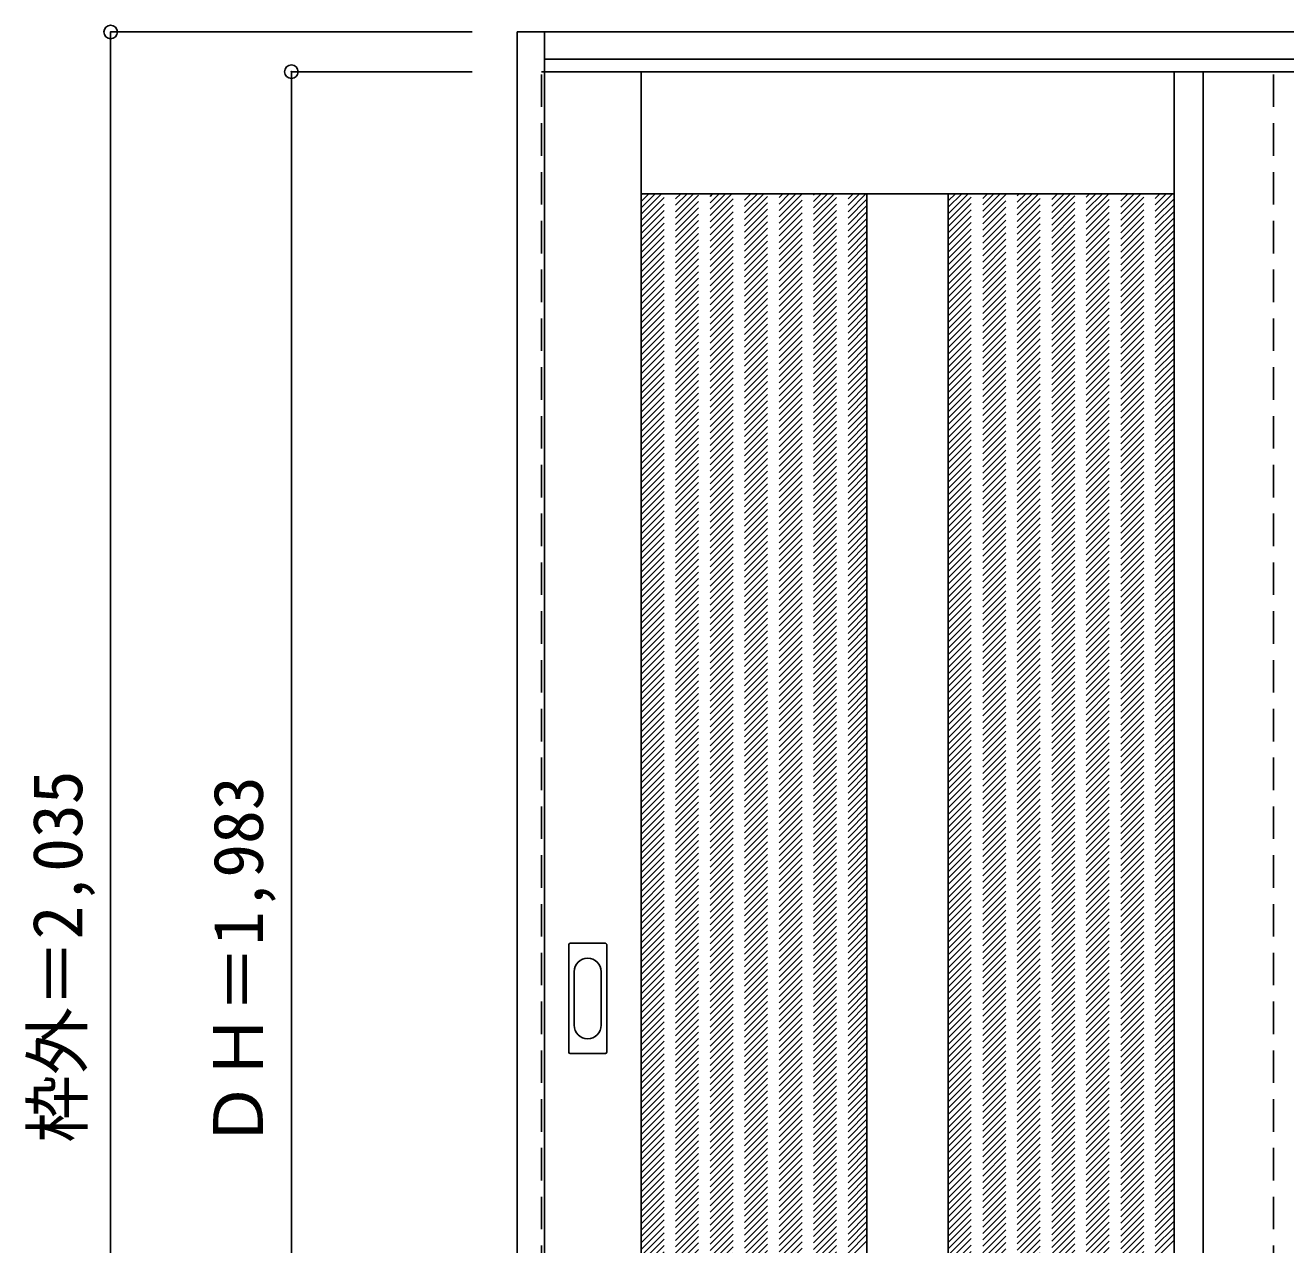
# Model space of a CAD drawing. Units: millimetres, scale not verified. Extents: x -1693 to 1939, y -1645 to 1055.
# Drawn here: x -1693 to -298, y -294 to 1055 of the extents above; entities that cross this region are included whole.
import ezdxf
from ezdxf.enums import TextEntityAlignment as Align

# ---------------------------------------------------------------- set-up
doc = ezdxf.new("R2010")
doc.units = ezdxf.units.MM
doc.header["$LTSCALE"] = 30
doc.header["$PDMODE"] = 32
doc.header["$PDSIZE"] = 15
doc.linetypes.add('DASHED1', pattern=[1.8, 1.2, -0.6])
doc.layers.add('0-0', color=4, linetype='DASHED1')
doc.layers.add('0-1_寸法', color=7, linetype='Continuous')
doc.styles.add('ＭＳ ゴシック', font='')
doc.styles.get('ＭＳ ゴシック').set_extended_font_data('MS Gothic')

msp = doc.modelspace()

# ---------------------------------------------------------------- linework, layer by layer
at = {"layer": '0-0', "color": 3, "linetype": 'Continuous'}
for p, q in [((-1118.86, -987.28), (-1118.86, 1047.72)), ((-1118.86, 1017.72), (1901.14, 1017.72)), ((-1011.86, 1003.72), (-1011.86, -979.28)), ((-421.86, 1003.72), (-421.86, -979.28)), ((-389.86, 1003.72), (-389.86, -979.28)), ((-1011.86, 868.72), (-421.86, 868.72)), ((-761.86, 868.72), (-761.86, -838.28)), ((-671.86, 868.72), (-671.86, -838.28)), ((-1091.86, -81.28), (-1091.86, 37.72)), ((-1051.36, 39.22), (-1090.36, 39.22)), ((-1049.86, -81.28), (-1049.86, 37.72)), ((-1090.36, -82.78), (-1051.36, -82.78))]:
    msp.add_line(p, q, dxfattribs=at)
at = {"layer": '0-0'}
for p, q in [((-1121.86, 1003.72), (-1118.86, 1003.72)), ((-1121.86, -979.28), (-1121.86, 1003.72)), ((-311.86, -979.28), (-311.86, 1003.72)), ((-1011.86, 619.75), (-762.89, 868.72)), ((-1011.86, 626.82), (-769.96, 868.72)), ((-1011.86, 633.89), (-777.03, 868.72)), ((-1011.86, 640.97), (-784.11, 868.72)), ((-1011.86, 648.04), (-791.18, 868.72)), ((-1011.86, 655.11), (-798.25, 868.72)), ((-1011.86, 662.18), (-805.32, 868.72)), ((-1011.86, 669.25), (-812.39, 868.72)), ((-1011.86, 676.32), (-819.46, 868.72)), ((-1011.86, 683.39), (-826.53, 868.72)), ((-1011.86, 690.46), (-833.6, 868.72)), ((-1011.86, 697.53), (-840.67, 868.72)), ((-1011.86, 704.61), (-847.75, 868.72)), ((-1011.86, 711.68), (-854.82, 868.72)), ((-1011.86, 718.75), (-861.89, 868.72)), ((-1011.86, 725.82), (-868.96, 868.72)), ((-1011.86, 732.89), (-876.03, 868.72)), ((-1011.86, 739.96), (-883.1, 868.72)), ((-1011.86, 747.03), (-890.17, 868.72)), ((-1011.86, 754.1), (-897.24, 868.72)), ((-1011.86, 761.17), (-904.31, 868.72)), ((-1011.86, 768.24), (-911.38, 868.72)), ((-1011.86, 775.32), (-918.46, 868.72)), ((-1011.86, 782.39), (-925.53, 868.72)), ((-1011.86, 789.46), (-932.6, 868.72)), ((-1011.86, 796.53), (-939.67, 868.72)), ((-1011.86, 803.6), (-946.74, 868.72)), ((-1011.86, 810.67), (-953.81, 868.72)), ((-1011.86, 817.74), (-960.88, 868.72)), ((-1011.86, 824.81), (-967.95, 868.72)), ((-1011.86, 831.88), (-975.02, 868.72)), ((-1011.86, 838.96), (-982.1, 868.72)), ((-1011.86, 846.03), (-989.17, 868.72)), ((-1011.86, 853.1), (-996.24, 868.72)), ((-1011.86, 860.17), (-1003.31, 868.72)), ((-1011.86, 867.24), (-1010.38, 868.72)), ((-671.86, 620.34), (-423.48, 868.72)), ((-671.86, 627.41), (-430.55, 868.72)), ((-671.86, 634.48), (-437.62, 868.72)), ((-671.86, 641.55), (-444.69, 868.72)), ((-671.86, 648.63), (-451.77, 868.72)), ((-671.86, 655.7), (-458.84, 868.72)), ((-671.86, 662.77), (-465.91, 868.72)), ((-671.86, 669.84), (-472.98, 868.72)), ((-671.86, 676.91), (-480.05, 868.72)), ((-671.86, 683.98), (-487.12, 868.72)), ((-671.86, 691.05), (-494.19, 868.72)), ((-671.86, 698.12), (-501.26, 868.72)), ((-671.86, 705.19), (-508.33, 868.72)), ((-671.86, 712.26), (-515.41, 868.72)), ((-671.86, 719.34), (-522.48, 868.72)), ((-671.86, 726.41), (-529.55, 868.72)), ((-671.86, 733.48), (-536.62, 868.72)), ((-671.86, 740.55), (-543.69, 868.72)), ((-671.86, 747.62), (-550.76, 868.72)), ((-671.86, 754.69), (-557.83, 868.72)), ((-671.86, 761.76), (-564.9, 868.72)), ((-671.86, 768.83), (-571.97, 868.72)), ((-671.86, 775.9), (-579.04, 868.72)), ((-671.86, 782.98), (-586.12, 868.72)), ((-671.86, 790.05), (-593.19, 868.72)), ((-671.86, 797.12), (-600.26, 868.72)), ((-671.86, 804.19), (-607.33, 868.72)), ((-671.86, 811.26), (-614.4, 868.72)), ((-671.86, 818.33), (-621.47, 868.72)), ((-671.86, 825.4), (-628.54, 868.72)), ((-671.86, 832.47), (-635.61, 868.72)), ((-671.86, 839.54), (-642.68, 868.72)), ((-671.86, 846.62), (-649.76, 868.72)), ((-671.86, 853.69), (-656.83, 868.72)), ((-671.86, 860.76), (-663.9, 868.72)), ((-671.86, 867.83), (-670.97, 868.72)), ((-1011.86, 612.68), (-761.86, 862.68)), ((-1011.86, 605.61), (-761.86, 855.61)), ((-671.86, 613.27), (-421.86, 863.27)), ((-671.86, 606.2), (-421.86, 856.2)), ((-1011.86, 598.54), (-761.86, 848.54)), ((-1011.86, 591.47), (-761.86, 841.47)), ((-671.86, 599.13), (-421.86, 849.13)), ((-671.86, 592.06), (-421.86, 842.06)), ((-1011.86, 584.4), (-761.86, 834.4)), ((-1011.86, 577.33), (-761.86, 827.33)), ((-671.86, 584.99), (-421.86, 834.99)), ((-671.86, 577.91), (-421.86, 827.91)), ((-1011.86, 570.25), (-761.86, 820.25)), ((-1011.86, 563.18), (-761.86, 813.18)), ((-671.86, 570.84), (-421.86, 820.84)), ((-671.86, 563.77), (-421.86, 813.77)), ((-1011.86, 556.11), (-761.86, 806.11)), ((-1011.86, 549.04), (-761.86, 799.04)), ((-671.86, 556.7), (-421.86, 806.7)), ((-671.86, 549.63), (-421.86, 799.63)), ((-1011.86, 541.97), (-761.86, 791.97)), ((-1011.86, 534.9), (-761.86, 784.9)), ((-671.86, 542.56), (-421.86, 792.56)), ((-671.86, 535.49), (-421.86, 785.49)), ((-1011.86, 527.83), (-761.86, 777.83)), ((-1011.86, 520.76), (-761.86, 770.76)), ((-671.86, 528.42), (-421.86, 778.42)), ((-671.86, 521.35), (-421.86, 771.35)), ((-1011.86, 513.69), (-761.86, 763.69)), ((-1011.86, 506.62), (-761.86, 756.62)), ((-671.86, 514.28), (-421.86, 764.28)), ((-671.86, 507.2), (-421.86, 757.2)), ((-1011.86, 499.54), (-761.86, 749.54)), ((-1011.86, 492.47), (-761.86, 742.47)), ((-671.86, 500.13), (-421.86, 750.13)), ((-671.86, 493.06), (-421.86, 743.06)), ((-1011.86, 485.4), (-761.86, 735.4)), ((-1011.86, 478.33), (-761.86, 728.33)), ((-671.86, 485.99), (-421.86, 735.99)), ((-671.86, 478.92), (-421.86, 728.92)), ((-1011.86, 471.26), (-761.86, 721.26)), ((-1011.86, 464.19), (-761.86, 714.19)), ((-671.86, 471.85), (-421.86, 721.85)), ((-671.86, 464.78), (-421.86, 714.78)), ((-1011.86, 457.12), (-761.86, 707.12)), ((-1011.86, 450.05), (-761.86, 700.05)), ((-671.86, 457.71), (-421.86, 707.71)), ((-671.86, 450.64), (-421.86, 700.64)), ((-1011.86, 442.98), (-761.86, 692.98)), ((-1011.86, 435.9), (-761.86, 685.9)), ((-671.86, 443.56), (-421.86, 693.56)), ((-671.86, 436.49), (-421.86, 686.49)), ((-1011.86, 428.83), (-761.86, 678.83)), ((-1011.86, 421.76), (-761.86, 671.76)), ((-671.86, 429.42), (-421.86, 679.42)), ((-671.86, 422.35), (-421.86, 672.35)), ((-1011.86, 414.69), (-761.86, 664.69)), ((-1011.86, 407.62), (-761.86, 657.62)), ((-671.86, 415.28), (-421.86, 665.28)), ((-671.86, 408.21), (-421.86, 658.21)), ((-1011.86, 400.55), (-761.86, 650.55)), ((-1011.86, 393.48), (-761.86, 643.48)), ((-671.86, 401.14), (-421.86, 651.14)), ((-671.86, 394.07), (-421.86, 644.07)), ((-1011.86, 386.41), (-761.86, 636.41)), ((-1011.86, 379.34), (-761.86, 629.34)), ((-671.86, 387), (-421.86, 637)), ((-671.86, 379.92), (-421.86, 629.92)), ((-1011.86, 372.26), (-761.86, 622.26)), ((-1011.86, 365.19), (-761.86, 615.19)), ((-671.86, 372.85), (-421.86, 622.85)), ((-671.86, 365.78), (-421.86, 615.78)), ((-1011.86, 358.12), (-761.86, 608.12)), ((-1011.86, 351.05), (-761.86, 601.05)), ((-671.86, 358.71), (-421.86, 608.71)), ((-671.86, 351.64), (-421.86, 601.64)), ((-1011.86, 343.98), (-761.86, 593.98)), ((-1011.86, 336.91), (-761.86, 586.91)), ((-671.86, 344.57), (-421.86, 594.57)), ((-671.86, 337.5), (-421.86, 587.5)), ((-1011.86, 329.84), (-761.86, 579.84)), ((-1011.86, 322.77), (-761.86, 572.77)), ((-671.86, 330.43), (-421.86, 580.43)), ((-671.86, 323.36), (-421.86, 573.36)), ((-1011.86, 315.7), (-761.86, 565.7)), ((-1011.86, 308.63), (-761.86, 558.63)), ((-671.86, 316.29), (-421.86, 566.29)), ((-671.86, 309.21), (-421.86, 559.21)), ((-1011.86, 301.55), (-761.86, 551.55)), ((-1011.86, 294.48), (-761.86, 544.48)), ((-671.86, 302.14), (-421.86, 552.14)), ((-671.86, 295.07), (-421.86, 545.07)), ((-1011.86, 287.41), (-761.86, 537.41)), ((-1011.86, 280.34), (-761.86, 530.34)), ((-671.86, 288), (-421.86, 538)), ((-671.86, 280.93), (-421.86, 530.93)), ((-1011.86, 273.27), (-761.86, 523.27)), ((-671.86, 273.86), (-421.86, 523.86)), ((-671.86, 266.79), (-421.86, 516.79)), ((-1011.86, 266.2), (-761.86, 516.2)), ((-1011.86, 259.13), (-761.86, 509.13)), ((-671.86, 259.72), (-421.86, 509.72)), ((-671.86, 252.65), (-421.86, 502.65)), ((-1011.86, 252.06), (-761.86, 502.06)), ((-1011.86, 244.99), (-761.86, 494.99)), ((-671.86, 245.57), (-421.86, 495.57)), ((-671.86, 238.5), (-421.86, 488.5)), ((-1011.86, 237.91), (-761.86, 487.91)), ((-1011.86, 230.84), (-761.86, 480.84)), ((-671.86, 231.43), (-421.86, 481.43)), ((-1011.86, 223.77), (-761.86, 473.77)), ((-1011.86, 216.7), (-761.86, 466.7)), ((-671.86, 224.36), (-421.86, 474.36)), ((-671.86, 217.29), (-421.86, 467.29)), ((-1011.86, 209.63), (-761.86, 459.63)), ((-1011.86, 202.56), (-761.86, 452.56)), ((-671.86, 210.22), (-421.86, 460.22)), ((-671.86, 203.15), (-421.86, 453.15)), ((-1011.86, 195.49), (-761.86, 445.49)), ((-1011.86, 188.42), (-761.86, 438.42)), ((-671.86, 196.08), (-421.86, 446.08)), ((-671.86, 189.01), (-421.86, 439.01)), ((-1011.86, 181.35), (-761.86, 431.35)), ((-1011.86, 174.28), (-761.86, 424.28)), ((-671.86, 181.93), (-421.86, 431.93)), ((-671.86, 174.86), (-421.86, 424.86)), ((-1011.86, 167.2), (-761.86, 417.2)), ((-1011.86, 160.13), (-761.86, 410.13)), ((-671.86, 167.79), (-421.86, 417.79)), ((-671.86, 160.72), (-421.86, 410.72)), ((-1011.86, 153.06), (-761.86, 403.06)), ((-1011.86, 145.99), (-761.86, 395.99)), ((-671.86, 153.65), (-421.86, 403.65)), ((-671.86, 146.58), (-421.86, 396.58)), ((-1011.86, 138.92), (-761.86, 388.92)), ((-1011.86, 131.85), (-761.86, 381.85)), ((-671.86, 139.51), (-421.86, 389.51)), ((-671.86, 132.44), (-421.86, 382.44)), ((-1011.86, 124.78), (-761.86, 374.78)), ((-1011.86, 117.71), (-761.86, 367.71)), ((-671.86, 125.37), (-421.86, 375.37)), ((-671.86, 118.3), (-421.86, 368.3)), ((-1011.86, 110.64), (-761.86, 360.64)), ((-1011.86, 103.56), (-761.86, 353.56)), ((-671.86, 111.22), (-421.86, 361.22)), ((-671.86, 104.15), (-421.86, 354.15)), ((-1011.86, 96.49), (-761.86, 346.49)), ((-1011.86, 89.42), (-761.86, 339.42)), ((-671.86, 97.08), (-421.86, 347.08)), ((-671.86, 90.01), (-421.86, 340.01)), ((-1011.86, 82.35), (-761.86, 332.35)), ((-1011.86, 75.28), (-761.86, 325.28)), ((-671.86, 82.94), (-421.86, 332.94)), ((-671.86, 75.87), (-421.86, 325.87)), ((-1011.86, 68.21), (-761.86, 318.21)), ((-1011.86, 61.14), (-761.86, 311.14)), ((-671.86, 68.8), (-421.86, 318.8)), ((-671.86, 61.73), (-421.86, 311.73)), ((-1011.86, 54.07), (-761.86, 304.07)), ((-1011.86, 47), (-761.86, 297)), ((-671.86, 54.66), (-421.86, 304.66)), ((-671.86, 47.58), (-421.86, 297.58)), ((-1011.86, 39.92), (-761.86, 289.92)), ((-1011.86, 32.85), (-761.86, 282.85)), ((-671.86, 40.51), (-421.86, 290.51)), ((-671.86, 33.44), (-421.86, 283.44)), ((-1011.86, 25.78), (-761.86, 275.78)), ((-1011.86, 18.71), (-761.86, 268.71)), ((-671.86, 26.37), (-421.86, 276.37)), ((-671.86, 19.3), (-421.86, 269.3)), ((-1011.86, 11.64), (-761.86, 261.64)), ((-1011.86, 4.57), (-761.86, 254.57)), ((-671.86, 12.23), (-421.86, 262.23)), ((-671.86, 5.16), (-421.86, 255.16)), ((-1011.86, -2.5), (-761.86, 247.5)), ((-1011.86, -9.57), (-761.86, 240.43)), ((-671.86, -1.91), (-421.86, 248.09)), ((-671.86, -8.98), (-421.86, 241.02)), ((-1011.86, -16.64), (-761.86, 233.36)), ((-1011.86, -23.71), (-761.86, 226.29)), ((-671.86, -16.06), (-421.86, 233.94)), ((-671.86, -23.13), (-421.86, 226.87)), ((-1011.86, -30.79), (-761.86, 219.21)), ((-1011.86, -37.86), (-761.86, 212.14)), ((-671.86, -30.2), (-421.86, 219.8)), ((-671.86, -37.27), (-421.86, 212.73)), ((-1011.86, -44.93), (-761.86, 205.07)), ((-1011.86, -52), (-761.86, 198)), ((-671.86, -44.34), (-421.86, 205.66)), ((-671.86, -51.41), (-421.86, 198.59)), ((-1011.86, -59.07), (-761.86, 190.93)), ((-1011.86, -66.14), (-761.86, 183.86)), ((-671.86, -58.48), (-421.86, 191.52)), ((-671.86, -65.55), (-421.86, 184.45)), ((-1011.86, -73.21), (-761.86, 176.79)), ((-1011.86, -80.28), (-761.86, 169.72)), ((-671.86, -72.62), (-421.86, 177.38)), ((-671.86, -79.69), (-421.86, 170.31)), ((-1011.86, -87.35), (-761.86, 162.65)), ((-1011.86, -94.43), (-761.86, 155.57)), ((-671.86, -86.77), (-421.86, 163.23)), ((-671.86, -93.84), (-421.86, 156.16)), ((-1011.86, -101.5), (-761.86, 148.5)), ((-1011.86, -108.57), (-761.86, 141.43)), ((-671.86, -100.91), (-421.86, 149.09)), ((-671.86, -107.98), (-421.86, 142.02)), ((-1011.86, -115.64), (-761.86, 134.36)), ((-1011.86, -122.71), (-761.86, 127.29)), ((-671.86, -115.05), (-421.86, 134.95)), ((-671.86, -122.12), (-421.86, 127.88)), ((-1011.86, -129.78), (-761.86, 120.22)), ((-1011.86, -136.85), (-761.86, 113.15)), ((-671.86, -129.19), (-421.86, 120.81)), ((-671.86, -136.26), (-421.86, 113.74)), ((-1011.86, -143.92), (-761.86, 106.08)), ((-1011.86, -150.99), (-761.86, 99.01)), ((-671.86, -143.33), (-421.86, 106.67)), ((-671.86, -150.41), (-421.86, 99.59)), ((-1011.86, -158.07), (-761.86, 91.93)), ((-1011.86, -165.14), (-761.86, 84.86)), ((-671.86, -157.48), (-421.86, 92.52)), ((-671.86, -164.55), (-421.86, 85.45)), ((-1011.86, -172.21), (-761.86, 77.79)), ((-1011.86, -179.28), (-761.86, 70.72)), ((-671.86, -171.62), (-421.86, 78.38)), ((-671.86, -178.69), (-421.86, 71.31)), ((-1011.86, -186.35), (-761.86, 63.65)), ((-1011.86, -193.42), (-761.86, 56.58)), ((-671.86, -185.76), (-421.86, 64.24)), ((-671.86, -192.83), (-421.86, 57.17)), ((-1011.86, -200.49), (-761.86, 49.51)), ((-1011.86, -207.56), (-761.86, 42.44)), ((-671.86, -199.9), (-421.86, 50.1)), ((-671.86, -206.97), (-421.86, 43.03)), ((-1011.86, -214.63), (-761.86, 35.37)), ((-1011.86, -221.7), (-761.86, 28.3)), ((-671.86, -214.04), (-421.86, 35.96)), ((-671.86, -221.12), (-421.86, 28.88)), ((-1011.86, -228.78), (-761.86, 21.22)), ((-1011.86, -235.85), (-761.86, 14.15)), ((-671.86, -228.19), (-421.86, 21.81)), ((-671.86, -235.26), (-421.86, 14.74)), ((-1011.86, -242.92), (-761.86, 7.08)), ((-1011.86, -249.99), (-761.86, 0.01)), ((-671.86, -242.33), (-421.86, 7.67)), ((-671.86, -249.4), (-421.86, 0.6)), ((-1011.86, -257.06), (-761.86, -7.06)), ((-671.86, -256.47), (-421.86, -6.47)), ((-671.86, -263.54), (-421.86, -13.54)), ((-1011.86, -264.13), (-761.86, -14.13)), ((-1011.86, -271.2), (-761.86, -21.2)), ((-671.86, -270.61), (-421.86, -20.61)), ((-671.86, -277.68), (-421.86, -27.68)), ((-1011.86, -278.27), (-761.86, -28.27)), ((-1011.86, -285.34), (-761.86, -35.34)), ((-671.86, -284.76), (-421.86, -34.76)), ((-671.86, -291.83), (-421.86, -41.83)), ((-1011.86, -292.42), (-761.86, -42.42)), ((-1011.86, -299.49), (-761.86, -49.49)), ((-671.86, -298.9), (-421.86, -48.9)), ((-1011.86, -306.56), (-761.86, -56.56)), ((-1011.86, -313.63), (-761.86, -63.63)), ((-671.86, -305.97), (-421.86, -55.97)), ((-671.86, -313.04), (-421.86, -63.04)), ((-1011.86, -320.7), (-761.86, -70.7)), ((-1011.86, -327.77), (-761.86, -77.77)), ((-671.86, -320.11), (-421.86, -70.11)), ((-671.86, -327.18), (-421.86, -77.18)), ((-1011.86, -334.84), (-761.86, -84.84)), ((-1011.86, -341.91), (-761.86, -91.91)), ((-671.86, -334.25), (-421.86, -84.25)), ((-671.86, -341.32), (-421.86, -91.32)), ((-1011.86, -348.98), (-761.86, -98.98)), ((-1011.86, -356.06), (-761.86, -106.06)), ((-671.86, -348.4), (-421.86, -98.4)), ((-671.86, -355.47), (-421.86, -105.47)), ((-1011.86, -363.13), (-761.86, -113.13)), ((-1011.86, -370.2), (-761.86, -120.2)), ((-671.86, -362.54), (-421.86, -112.54)), ((-671.86, -369.61), (-421.86, -119.61)), ((-1011.86, -377.27), (-761.86, -127.27)), ((-1011.86, -384.34), (-761.86, -134.34)), ((-671.86, -376.68), (-421.86, -126.68)), ((-671.86, -383.75), (-421.86, -133.75)), ((-1011.86, -391.41), (-761.86, -141.41)), ((-1011.86, -398.48), (-761.86, -148.48)), ((-671.86, -390.82), (-421.86, -140.82)), ((-671.86, -397.89), (-421.86, -147.89)), ((-1011.86, -405.55), (-761.86, -155.55)), ((-1011.86, -412.62), (-761.86, -162.62)), ((-671.86, -404.96), (-421.86, -154.96)), ((-671.86, -412.03), (-421.86, -162.03)), ((-1011.86, -419.69), (-761.86, -169.69)), ((-1011.86, -426.77), (-761.86, -176.77)), ((-671.86, -419.11), (-421.86, -169.11)), ((-671.86, -426.18), (-421.86, -176.18)), ((-1011.86, -433.84), (-761.86, -183.84)), ((-1011.86, -440.91), (-761.86, -190.91)), ((-671.86, -433.25), (-421.86, -183.25)), ((-671.86, -440.32), (-421.86, -190.32)), ((-1011.86, -447.98), (-761.86, -197.98)), ((-1011.86, -455.05), (-761.86, -205.05)), ((-671.86, -447.39), (-421.86, -197.39)), ((-671.86, -454.46), (-421.86, -204.46)), ((-1011.86, -462.12), (-761.86, -212.12)), ((-1011.86, -469.19), (-761.86, -219.19)), ((-671.86, -461.53), (-421.86, -211.53)), ((-671.86, -468.6), (-421.86, -218.6)), ((-1011.86, -476.26), (-761.86, -226.26)), ((-1011.86, -483.33), (-761.86, -233.33)), ((-671.86, -475.67), (-421.86, -225.67)), ((-671.86, -482.75), (-421.86, -232.75)), ((-1011.86, -490.41), (-761.86, -240.41)), ((-1011.86, -497.48), (-761.86, -247.48)), ((-671.86, -489.82), (-421.86, -239.82)), ((-671.86, -496.89), (-421.86, -246.89)), ((-1011.86, -504.55), (-761.86, -254.55)), ((-1011.86, -511.62), (-761.86, -261.62)), ((-671.86, -503.96), (-421.86, -253.96)), ((-671.86, -511.03), (-421.86, -261.03)), ((-1011.86, -518.69), (-761.86, -268.69)), ((-1011.86, -525.76), (-761.86, -275.76)), ((-671.86, -518.1), (-421.86, -268.1)), ((-671.86, -525.17), (-421.86, -275.17)), ((-1011.86, -532.83), (-761.86, -282.83)), ((-1011.86, -539.9), (-761.86, -289.9)), ((-671.86, -532.24), (-421.86, -282.24)), ((-671.86, -539.31), (-421.86, -289.31))]:
    msp.add_line(p, q, dxfattribs=at)
at = {"layer": '0-0', "color": 7, "linetype": 'Continuous'}
for p, q in [((-1085.86, 7.82), (-1085.86, -51.38)), ((-1055.86, -51.38), (-1055.86, 7.82))]:
    msp.add_line(p, q, dxfattribs=at)
at = {"layer": '0-0', "color": 3, "linetype": 'Continuous'}
for points in [[(-1118.86, -987.28), (-1148.86, -987.28), (-1148.86, 1047.72)], [(-1148.86, 1047.72), (1931.14, 1047.72), (1931.14, -987.28)], [(-1118.86, 1003.72), (1152.14, 1003.72), (1152.14, -979.28)]]:
    msp.add_lwpolyline(points, dxfattribs=at)
for centre, start, end in [((-1090.36, 37.72), 90, 180), ((-1051.36, 37.72), 0, 90), ((-1090.36, -81.28), 180, 270), ((-1051.36, -81.28), 270, 0)]:
    msp.add_arc(centre, 1.5, start, end, dxfattribs=at)
at = {"layer": '0-0', "color": 7, "linetype": 'Continuous'}
for centre, start, end in [((-1070.86, 7.82), 0, 180), ((-1070.86, -51.38), 180, 0)]:
    msp.add_arc(centre, 15, start, end, dxfattribs=at)
at = {"layer": '0-1_寸法', "color": 4}
for p, q in [((-1598.86, 1047.72), (-1198.86, 1047.72)), ((-1598.86, 1047.72), (-1598.86, -987.28)), ((-1398.86, 1003.72), (-1398.86, -979.28)), ((-1398.86, 1003.72), (-1198.86, 1003.72))]:
    msp.add_line(p, q, dxfattribs=at)
at = {"layer": '0-1_寸法'}
for p in [(-1598.86, 1047.72), (-1398.86, 1003.72)]:
    msp.add_point(p, dxfattribs=at)

# ---------------------------------------------------------------- texts
at = {"layer": '0-1_寸法', "style": 'ＭＳ ゴシック'}
for s, p in [('枠外＝2,035', (-1613.86, -181.53)), ('ＤＨ＝1,983', (-1413.86, -188.03))]:
    msp.add_text(s, height=54.99, rotation=90, dxfattribs=at).set_placement(p, align=Align.BOTTOM_LEFT)

doc.saveas('drawing.dxf')
